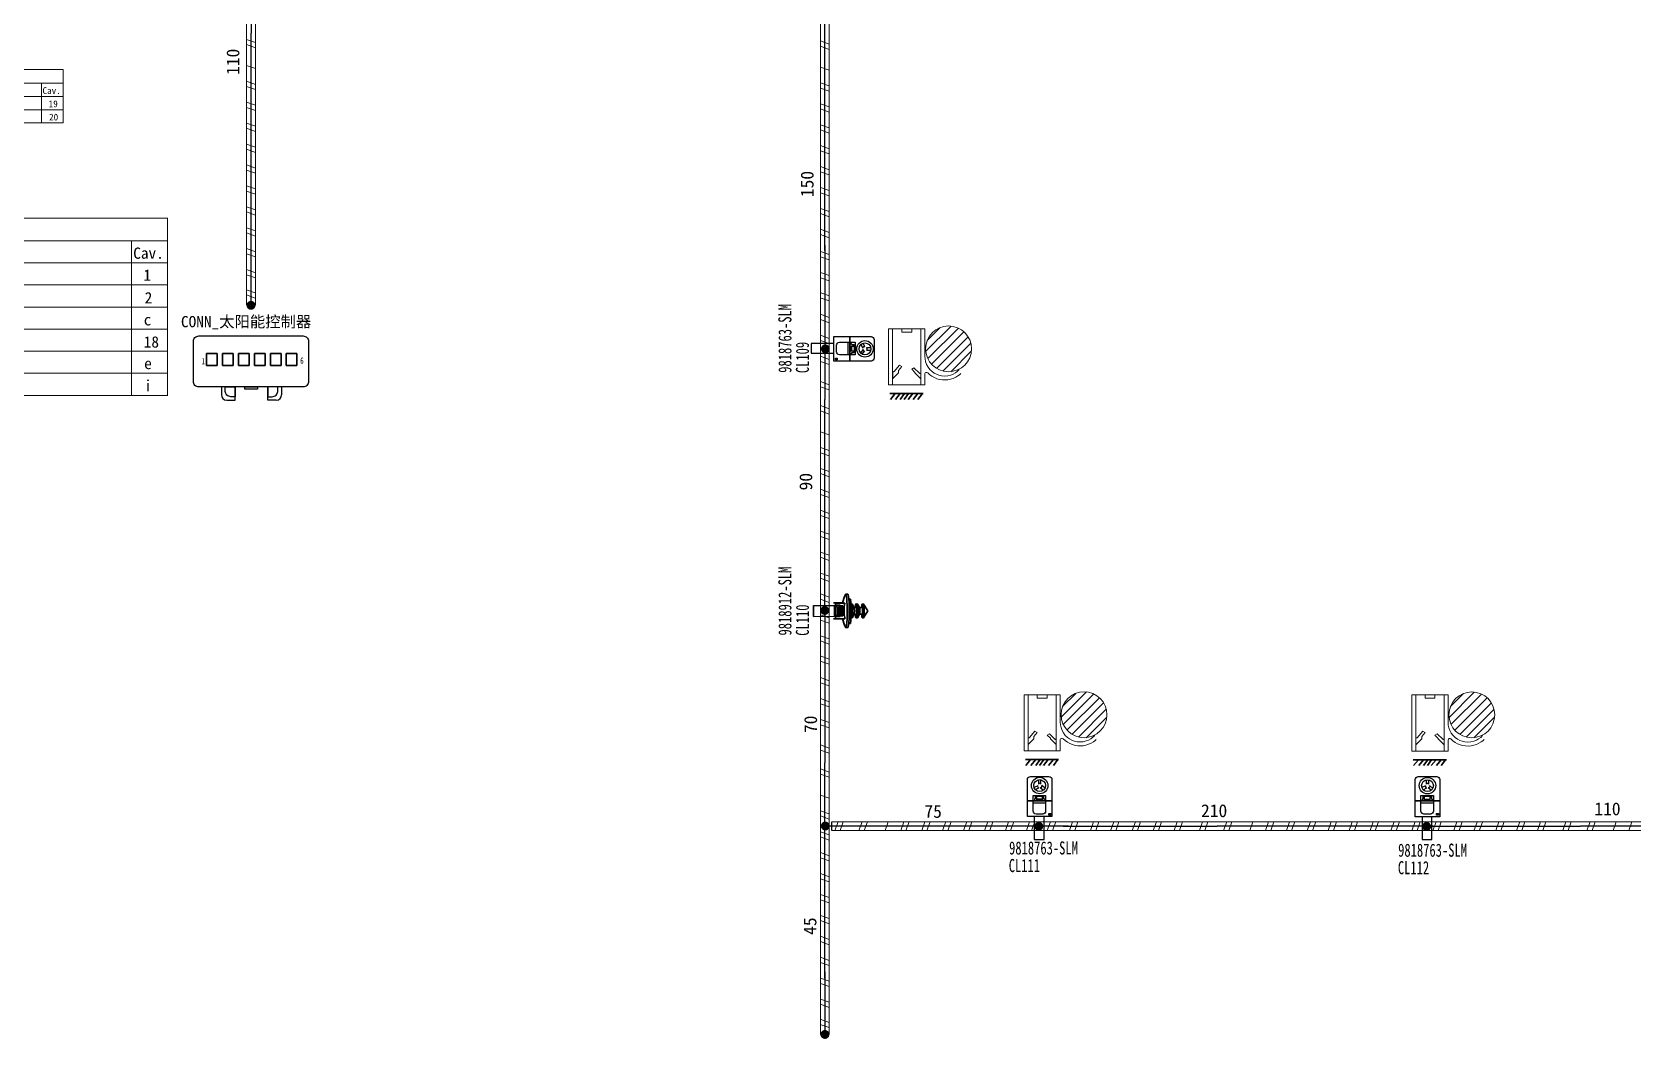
# Model space of a CAD drawing. Header units: millimetres. Extents: x 17 to 3784, y 12 to 1382.
# Drawn here: x 1475.7 to 1655.9, y 851.5 to 964.8 of the extents above; entities that cross this region are included whole.
import ezdxf

# ---------------------------------------------------------------- set-up
doc = ezdxf.new("R2010")
doc.units = ezdxf.units.MM
doc.layers.add('ENT', color=7, linetype='Continuous', lineweight=18)
doc.layers.add('粗实线层', color=7, linetype='Continuous', lineweight=35)
doc.styles.add('FangSong_GB2312_Style', font='simfang.ttf')
doc.styles.add('foton', font='', dxfattribs={"width": 0.7})
doc.styles.add('仿宋_GB2312', font='', dxfattribs={"width": 0.7})
doc.styles.get('foton').set_extended_font_data('宋体')
doc.styles.get('仿宋_GB2312').set_extended_font_data('宋体')

# ---------------------------------------------------------------- blocks, each defined once
blk = doc.blocks.new('Z$W@#6C454813')
at = {"color": 255}
for p, q in [((2.65, 11.55), (2.65, 10.52)), ((3.23, 10.52), (3.23, 11.55)), ((2.47, 10.11), (1.59, 9.69)), ((1.89, 9.2), (2.75, 9.65)), ((3.07, 9.71), (3.86, 9.06)), ((4.23, 9.5), (3.43, 10.16)), ((1.37, 6.03), (4.35, 6.03)), ((1.9, 6.95), (1.67, 6.95)), ((1.67, 6.95), (1.67, 6.55)), ((1.9, 6.95), (1.9, 7.61)), ((1.9, 7.61), (3.87, 7.61)), ((2.25, 7.31), (1.9, 7.31)), ((2.25, 6.96), (3.52, 6.96)), ((2.25, 6.77), (3.52, 6.77)), ((3.52, 7.31), (3.87, 7.31)), ((3.87, 7.61), (3.87, 6.95)), ((3.87, 6.95), (4.13, 6.95)), ((4.13, 6.95), (4.13, 6.55))]:
    blk.add_line(p, q, dxfattribs=at)
for points in [[(0.7, 12.33), (5.15, 12.33, -0.414214), (5.85, 11.63), (5.85, 6.55), (0, 6.55), (0, 11.63, -0.414214)], [(1.37, 6.55), (4.35, 6.55), (4.35, 4.06, -0.414214), (3.65, 3.36), (2.07, 3.36, -0.414214), (1.37, 4.06)]]:
    blk.add_lwpolyline(points, format="xyb", close=True, dxfattribs=at)
for points in [[(1.37, 7.8), (4.35, 7.8), (4.35, 6.55), (1.37, 6.55)], [(0, 6.55), (5.85, 6.55), (5.85, 2.73), (0, 2.73)], [(2.25, 7.61), (3.52, 7.61), (3.52, 6.55), (2.25, 6.55)], [(1.65, 2.73), (1.65, -2.71), (3.97, -2.71), (3.97, 2.73)], [(5.12, 3.5), (5.57, 3.5), (5.57, 3.12), (5.12, 3.12)]]:
    blk.add_lwpolyline(points, close=True, dxfattribs=at)
for radius in [1.97, 1.42]:
    blk.add_circle((2.93, 10.16), radius, dxfattribs=at)
for centre, radius, start, end in [((2.71, 9.94), 0.29, 143.9769, 278.9054), ((2.94, 10.4), 0.31, 22.863, 157.137), ((3.18, 9.99), 0.299, 247.9797, 33.604)]:
    blk.add_arc(centre, radius, start, end, dxfattribs=at)
blk = doc.blocks.new('*U14')
at = {"color": 0, "lineweight": 35, "ltscale": 0.088431}
for p, q in [((-0.6, 0.67), (0.6, 0.67)), ((0.6, -0.67), (-0.6, -0.67))]:
    blk.add_line(p, q, dxfattribs=at)
at = {"color": 0, "lineweight": 35, "ltscale": 0.099334}
for p, q in [((-0.6, -0.67), (-0.6, 0.67)), ((0.6, 0.67), (0.6, -0.67))]:
    blk.add_line(p, q, dxfattribs=at)
blk = doc.blocks.new('*U15')
at = {"color": 0, "linetype": 'ByBlock', "lineweight": -2, "transparency": 16777216}
for p in [(0, 0), (1.8, 0), (3.6, 0), (5.4, 0), (7.2, 0), (8.99, 0)]:
    blk.add_blockref('*U14', p, dxfattribs=at)

msp = doc.modelspace()

# ---------------------------------------------------------------- hatches: boundary and pattern name
h = msp.add_hatch(color=0)
edge = h.paths.add_edge_path(flags=0)
edge.add_arc((1500.38, 934.07), 0.507, 180, 540)
h = msp.add_hatch(color=0)
edge = h.paths.add_edge_path(flags=0)
edge.add_arc((1565, 929.17), 0.507, 180, 540)
h = msp.add_hatch(color=0)
edge = h.paths.add_edge_path(flags=0)
edge.add_arc((1564.93, 899.73), 0.507, 180, 540)
h = msp.add_hatch(color=0)
edge = h.paths.add_edge_path(flags=0)
edge.add_arc((1564.99, 875.48), 0.507, 180, 540)
h = msp.add_hatch(color=0)
edge = h.paths.add_edge_path(flags=0)
edge.add_arc((1589.01, 875.45), 0.507, 180, 540)
h = msp.add_hatch(color=0)
edge = h.paths.add_edge_path(flags=0)
edge.add_arc((1632.64, 875.43), 0.507, 180, 540)
h = msp.add_hatch(color=0)
edge = h.paths.add_edge_path(flags=0)
edge.add_arc((1564.95, 852.03), 0.507, 180, 540)

# ---------------------------------------------------------------- linework, layer by layer
at = {"color": 0}
for p, q in [((1499.91, 934.13), (1500.87, 934.13)), ((1578.22, 926.66), (1581.33, 929.76)), ((1497.05, 924.89), (1497.05, 924.01)), ((1498.61, 923.4), (1498.61, 924.87)), ((1502.26, 923.4), (1502.26, 924.87)), ((1503.82, 924.91), (1503.82, 924.01)), ((1497.65, 923.4), (1498.61, 923.4)), ((1503.22, 923.4), (1502.26, 923.4)), ((1563.65, 900.3), (1566.04, 900.3)), ((1563.65, 899.07), (1566.04, 899.08)), ((1565.72, 874.97), (1565.72, 875.95)), ((1564.44, 852), (1565.43, 852))]:
    msp.add_line(p, q, dxfattribs=at)
for p, q in [((1579.11, 926.6), (1581.42, 928.9)), ((1593.46, 885.49), (1596.57, 888.59)), ((1637.09, 885.47), (1640.2, 888.58)), ((1594.34, 885.42), (1596.66, 887.73)), ((1637.97, 885.41), (1640.28, 887.72))]:
    msp.add_line(p, q)
at = {"color": 0, "lineweight": 35, "ltscale": 0.021804}
for p, q in [((1566.13, 900.57), (1565.93, 900.58)), ((1566.12, 898.8), (1565.93, 898.8)), ((1566.48, 900.24), (1566.68, 900.24)), ((1566.48, 899.14), (1566.68, 899.13)), ((1566.48, 899.05), (1566.68, 899.04)), ((1566.77, 899.14), (1566.96, 899.13))]:
    msp.add_line(p, q, dxfattribs=at)
at = {"color": 0, "lineweight": 35, "ltscale": 0.113794}
msp.add_line((1566.94, 900.58), (1565.93, 900.58), dxfattribs=at)
at = {"color": 0, "lineweight": 35, "ltscale": 0.027679}
for p, q in [((1567.29, 901.57), (1567.53, 901.57)), ((1567.29, 897.8), (1567.53, 897.8))]:
    msp.add_line(p, q, dxfattribs=at)
at = {"color": 0, "lineweight": 35, "ltscale": 0.137499}
for p, q in [((1563.65, 899.07), (1563.65, 900.3)), ((1566.04, 899.08), (1566.04, 900.3))]:
    msp.add_line(p, q, dxfattribs=at)
at = {"color": 0, "lineweight": 35, "ltscale": 0.199999}
msp.add_line((1566.12, 898.8), (1566.13, 900.57), dxfattribs=at)
at = {"color": 0, "lineweight": 35, "ltscale": 0.120856}
for p, q in [((1566.12, 898.8), (1567.2, 898.8)), ((1566.13, 900.57), (1567.2, 900.57))]:
    msp.add_line(p, q, dxfattribs=at)
at = {"color": 0, "lineweight": 35, "ltscale": 0.015}
msp.add_line((1566.26, 900.33), (1566.26, 900.19), dxfattribs=at)
at = {"color": 0, "lineweight": 35, "ltscale": 0.047321}
for p, q in [((1566.68, 900.33), (1566.26, 900.33)), ((1566.68, 899.04), (1566.26, 899.04))]:
    msp.add_line(p, q, dxfattribs=at)
at = {"color": 0, "lineweight": 35, "ltscale": 0.012463}
msp.add_line((1566.26, 900.2), (1566.37, 900.19), dxfattribs=at)
at = {"color": 0, "lineweight": 35, "ltscale": 0.012451}
for p, q in [((1566.26, 900.19), (1566.37, 900.19)), ((1566.26, 899.17), (1566.37, 899.17)), ((1566.69, 900.13), (1566.8, 900.13)), ((1566.69, 899.24), (1566.8, 899.24))]:
    msp.add_line(p, q, dxfattribs=at)
at = {"color": 0, "lineweight": 35, "ltscale": 0.014999}
msp.add_line((1566.26, 899.17), (1566.26, 899.04), dxfattribs=at)
at = {"color": 0, "lineweight": 35, "ltscale": 0.025537}
msp.add_line((1566.48, 899.05), (1566.26, 899.05), dxfattribs=at)
at = {"color": 0, "lineweight": 35, "ltscale": 0.114999}
msp.add_line((1566.37, 900.19), (1566.37, 899.17), dxfattribs=at)
at = {"color": 0, "lineweight": 35, "ltscale": 0.009064}
msp.add_line((1566.48, 900.24), (1566.48, 900.33), dxfattribs=at)
at = {"color": 0, "lineweight": 35, "ltscale": 0.01}
msp.add_line((1566.48, 899.05), (1566.48, 899.14), dxfattribs=at)
at = {"color": 0, "lineweight": 35, "ltscale": 0.032373}
for p, q in [((1566.77, 899.14), (1566.48, 899.14)), ((1566.96, 899.13), (1566.68, 899.13))]:
    msp.add_line(p, q, dxfattribs=at)
at = {"color": 0, "lineweight": 35, "ltscale": 0.1}
for p, q in [((1566.49, 899.24), (1566.49, 900.13)), ((1566.89, 899.24), (1566.89, 900.13))]:
    msp.add_line(p, q, dxfattribs=at)
at = {"color": 0, "lineweight": 35, "ltscale": 0.018183}
msp.add_line((1566.65, 900.13), (1566.49, 900.13), dxfattribs=at)
at = {"color": 0, "lineweight": 35, "ltscale": 0.000439867}
msp.add_line((1566.49, 900.13), (1566.5, 900.13), dxfattribs=at)
at = {"color": 0, "lineweight": 35, "ltscale": 0.000439834}
msp.add_line((1566.49, 899.24), (1566.5, 899.24), dxfattribs=at)
at = {"color": 0, "lineweight": 35, "ltscale": 0.019922}
for p, q in [((1566.5, 900.13), (1566.67, 900.13)), ((1566.5, 899.24), (1566.67, 899.24))]:
    msp.add_line(p, q, dxfattribs=at)
at = {"color": 0, "lineweight": 35, "ltscale": 0.099999}
for p, q in [((1566.5, 899.24), (1566.5, 900.13)), ((1566.67, 899.24), (1566.67, 900.13))]:
    msp.add_line(p, q, dxfattribs=at)
at = {"color": 0, "lineweight": 35, "ltscale": 0.002853}
msp.add_line((1566.63, 900.13), (1566.65, 900.13), dxfattribs=at)
at = {"color": 0, "lineweight": 35, "ltscale": 0.023842}
msp.add_line((1566.85, 900.13), (1566.64, 900.13), dxfattribs=at)
at = {"color": 0, "lineweight": 35, "ltscale": 0.002181}
for p, q in [((1566.67, 900.13), (1566.69, 900.13)), ((1566.67, 899.24), (1566.69, 899.24))]:
    msp.add_line(p, q, dxfattribs=at)
at = {"color": 0, "lineweight": 35, "ltscale": 0.010001}
for p, q in [((1566.68, 900.24), (1566.68, 900.33)), ((1566.68, 899.04), (1566.68, 899.13))]:
    msp.add_line(p, q, dxfattribs=at)
at = {"color": 0, "lineweight": 35, "ltscale": 0.032379}
msp.add_line((1566.96, 900.24), (1566.68, 900.24), dxfattribs=at)
at = {"color": 0, "lineweight": 35, "ltscale": 0.099998}
for p, q in [((1566.69, 899.24), (1566.69, 900.13)), ((1566.8, 899.24), (1566.8, 900.13))]:
    msp.add_line(p, q, dxfattribs=at)
at = {"color": 0, "lineweight": 35, "ltscale": 0.012045}
msp.add_line((1566.77, 900.24), (1566.77, 900.13), dxfattribs=at)
at = {"color": 0, "lineweight": 35, "ltscale": 0.01149}
msp.add_line((1566.77, 899.24), (1566.77, 899.14), dxfattribs=at)
at = {"color": 0, "lineweight": 35, "ltscale": 0.001513}
msp.add_line((1566.8, 900.13), (1566.79, 900.13), dxfattribs=at)
at = {"color": 0, "lineweight": 35, "ltscale": 0.010273}
msp.add_line((1566.8, 900.13), (1566.89, 900.13), dxfattribs=at)
at = {"color": 0, "lineweight": 35, "ltscale": 0.009468}
msp.add_line((1566.8, 899.24), (1566.89, 899.24), dxfattribs=at)
at = {"color": 0, "lineweight": 35, "ltscale": 0.004356}
msp.add_line((1566.89, 900.13), (1566.85, 900.13), dxfattribs=at)
at = {"color": 0, "lineweight": 35, "ltscale": 0.124999}
msp.add_line((1566.96, 900.24), (1566.96, 899.13), dxfattribs=at)
at = {"color": 0, "lineweight": 35, "ltscale": 0.02207}
for p, q in [((1567.89, 900.07), (1567.69, 900.07)), ((1567.89, 899.31), (1567.69, 899.31))]:
    msp.add_line(p, q, dxfattribs=at)
at = {"color": 0, "lineweight": 35, "ltscale": 0.018536}
msp.add_line((1567.99, 900.46), (1567.83, 900.46), dxfattribs=at)
at = {"color": 0, "lineweight": 35, "ltscale": 0.01853}
msp.add_line((1567.99, 898.91), (1567.83, 898.91), dxfattribs=at)
at = {"color": 0, "lineweight": 35, "ltscale": 0.051178}
msp.add_line((1568.23, 900.06), (1568, 900.45), dxfattribs=at)
at = {"color": 0, "lineweight": 35, "ltscale": 0.051177}
msp.add_line((1568.23, 899.31), (1568, 898.92), dxfattribs=at)
at = {"color": 0, "lineweight": 35, "ltscale": 0.029858}
for p, q in [((1568.5, 900.07), (1568.23, 900.07)), ((1568.5, 899.31), (1568.23, 899.31))]:
    msp.add_line(p, q, dxfattribs=at)
at = {"color": 0, "lineweight": 35, "ltscale": 0.019769}
for p, q in [((1568.61, 900.46), (1568.44, 900.46)), ((1568.61, 898.91), (1568.44, 898.91))]:
    msp.add_line(p, q, dxfattribs=at)
at = {"color": 0, "lineweight": 35, "ltscale": 0.051179}
for p, q in [((1568.85, 900.06), (1568.62, 900.45)), ((1568.85, 899.31), (1568.62, 898.92))]:
    msp.add_line(p, q, dxfattribs=at)
at = {"color": 0, "lineweight": 35, "ltscale": 0.032245}
for p, q in [((1569.14, 900.07), (1568.85, 900.07)), ((1569.14, 899.31), (1568.85, 899.31))]:
    msp.add_line(p, q, dxfattribs=at)
at = {"color": 0, "lineweight": 35, "ltscale": 0.017883}
for p, q in [((1569.29, 900.46), (1569.14, 900.46)), ((1569.29, 898.91), (1569.14, 898.91))]:
    msp.add_line(p, q, dxfattribs=at)
at = {"color": 0, "lineweight": 35, "ltscale": 0.10061}
msp.add_line((1569.76, 899.69), (1569.3, 900.45), dxfattribs=at)
at = {"color": 0, "lineweight": 35, "ltscale": 0.100609}
msp.add_line((1569.76, 899.69), (1569.3, 898.92), dxfattribs=at)
at = {"color": 0, "linetype": 'Continuous', "lineweight": 25}
for points in [[(1500.38, 982.04), (1500.38, 964.7)], [(1564.94, 940.22), (1564.94, 966.84)], [(1500.38, 934.09), (1500.38, 964.7)], [(1564.94, 940.83), (1564.94, 923.49)], [(1564.94, 899.2), (1564.94, 923.49)], [(1564.94, 899.95), (1564.94, 882.61)], [(1564.94, 858.32), (1564.94, 882.61)], [(1592.37, 875.47), (1564.9, 875.47)], [(1591.75, 875.46), (1609.09, 875.46)], [(1633.39, 875.46), (1609.09, 875.46)], [(1632.63, 875.46), (1649.97, 875.46)], [(1674.27, 875.46), (1649.97, 875.46)], [(1564.94, 859.08), (1564.94, 851.97)]]:
    msp.add_lwpolyline(points, dxfattribs=at)
at = {"color": 0, "linetype": 'Continuous', "lineweight": 13}
for points in [[(1500.38, 982.03), (1500.38, 964.7)], [(1500.38, 964.7), (1500.38, 941.19)], [(1564.94, 964.52), (1564.94, 941)], [(1437.77, 943.89), (1491.01, 943.89)], [(1491, 943.87), (1491, 923.94)], [(1437.77, 941.34), (1491.01, 941.34)], [(1486.95, 941.34), (1486.95, 923.94)], [(1564.94, 940.82), (1564.94, 923.49)], [(1437.77, 938.85), (1491.01, 938.85)], [(1437.77, 936.36), (1491.01, 936.36)], [(1437.77, 933.88), (1491.01, 933.88)], [(1437.77, 931.39), (1491.01, 931.39)], [(1572.56, 931.41), (1572.56, 925.11), (1572.11, 925.11), (1572.11, 931.41), (1574.71, 931.41), (1573.6, 931.41), (1573.6, 931.04), (1573.6, 931.41)], [(1575.75, 931.41), (1575.75, 925.11), (1572.56, 925.11)], [(1576.19, 931.41), (1574.71, 931.41), (1574.71, 931.04), (1573.6, 931.04), (1574.71, 931.04), (1574.71, 931.41)], [(1576.19, 928.33), (1576.19, 931.41)], [(1579.14, 931.74), (1576.29, 928.9)], [(1577.93, 931.58), (1576.45, 930.1)], [(1579.96, 931.51), (1576.52, 928.08)], [(1580.59, 931.09), (1576.94, 927.44)], [(1581.07, 930.52), (1577.51, 926.97)], [(1437.77, 928.91), (1491.01, 928.91)], [(1580.07, 926.85), (1579.86, 926.65), (1579.63, 926.47), (1579.37, 926.33), (1579.1, 926.22), (1578.76, 926.14), (1578.41, 926.11), (1578.07, 926.14), (1577.78, 926.2), (1577.5, 926.31), (1577.24, 926.45), (1577, 926.62), (1576.75, 926.86), (1576.55, 927.12), (1576.39, 927.41), (1576.28, 927.73), (1576.21, 928.03), (1576.19, 928.33)], [(1437.77, 926.42), (1491.01, 926.42)], [(1572.57, 926.62), (1572.57, 925.82), (1572.58, 925.84), (1573.22, 926.48), (1573.22, 926.74), (1573.6, 927.19), (1573.33, 927.34), (1572.72, 926.61)], [(1572.72, 926.61), (1572.68, 926.57), (1572.62, 926.58), (1572.58, 926.61), (1572.57, 926.62)], [(1575.59, 926.43), (1574.97, 927.04), (1574.71, 926.89), (1575.08, 926.52), (1575.08, 926.48), (1575.72, 925.84), (1575.73, 925.82), (1575.73, 926.45)], [(1576.51, 926.47), (1576.43, 926.51), (1576.37, 926.52), (1576.31, 926.51), (1576.23, 926.46), (1576.19, 926.38), (1576.19, 926.34)], [(1576.19, 925.11), (1576.19, 926.34)], [(1576.51, 926.47), (1576.74, 926.26), (1576.99, 926.08), (1577.26, 925.93), (1577.55, 925.81), (1577.85, 925.73), (1578.16, 925.68), (1578.47, 925.67), (1578.78, 925.69), (1579.08, 925.75), (1579.38, 925.85), (1579.66, 925.97), (1579.92, 926.13), (1580.08, 926.25), (1580.23, 926.38)], [(1576.19, 925.11), (1575.75, 925.11)], [(1437.77, 923.94), (1491.01, 923.94)], [(1564.94, 923.49), (1564.94, 899.98)], [(1564.94, 899.94), (1564.94, 882.61)], [(1587.8, 890.24), (1587.8, 883.94), (1587.35, 883.94), (1587.35, 890.24), (1589.95, 890.24), (1588.83, 890.24), (1588.83, 889.87), (1588.83, 890.24)], [(1590.98, 890.24), (1590.98, 883.94), (1587.8, 883.94)], [(1591.43, 890.24), (1589.95, 890.24), (1589.95, 889.87), (1588.83, 889.87), (1589.95, 889.87), (1589.95, 890.24)], [(1591.43, 887.16), (1591.43, 890.24)], [(1594.38, 890.57), (1591.53, 887.72)], [(1593.17, 890.41), (1591.69, 888.93)], [(1595.2, 890.34), (1591.76, 886.9)], [(1595.83, 889.92), (1592.18, 886.27)], [(1631.42, 890.23), (1631.42, 883.92), (1630.98, 883.92), (1630.98, 890.23), (1633.57, 890.23), (1632.46, 890.23), (1632.46, 889.86), (1632.46, 890.23)], [(1634.61, 890.23), (1634.61, 883.92), (1631.42, 883.92)], [(1635.06, 890.23), (1633.57, 890.23), (1633.57, 889.86), (1632.46, 889.86), (1633.57, 889.86), (1633.57, 890.23)], [(1635.05, 887.15), (1635.05, 890.23)], [(1638, 890.56), (1635.16, 887.71)], [(1636.79, 890.4), (1635.32, 888.92)], [(1638.82, 890.33), (1635.38, 886.89)], [(1639.45, 889.91), (1635.8, 886.26)], [(1596.3, 889.35), (1592.75, 885.8)], [(1639.93, 889.34), (1636.37, 885.78)], [(1595.31, 885.68), (1595.1, 885.48), (1594.87, 885.3), (1594.61, 885.16), (1594.34, 885.05), (1594, 884.97), (1593.65, 884.94), (1593.31, 884.97), (1593.02, 885.03), (1592.74, 885.14), (1592.47, 885.28), (1592.23, 885.45), (1591.99, 885.68), (1591.79, 885.95), (1591.63, 886.24), (1591.51, 886.56), (1591.45, 886.86), (1591.43, 887.16)], [(1638.94, 885.67), (1638.73, 885.46), (1638.49, 885.28), (1638.24, 885.14), (1637.96, 885.03), (1637.62, 884.95), (1637.28, 884.93), (1636.93, 884.95), (1636.64, 885.02), (1636.36, 885.12), (1636.1, 885.26), (1635.86, 885.44), (1635.62, 885.67), (1635.42, 885.94), (1635.25, 886.23), (1635.14, 886.54), (1635.08, 886.84), (1635.05, 887.15)], [(1587.81, 885.45), (1587.81, 884.65), (1587.82, 884.67), (1588.46, 885.31), (1588.46, 885.57), (1588.83, 886.01), (1588.57, 886.16), (1587.96, 885.43)], [(1587.96, 885.43), (1587.91, 885.4), (1587.86, 885.4), (1587.82, 885.44), (1587.81, 885.45)], [(1590.83, 885.26), (1590.21, 885.87), (1589.95, 885.72), (1590.32, 885.35), (1590.32, 885.31), (1590.96, 884.67), (1590.97, 884.65), (1590.97, 885.28)], [(1591.75, 885.3), (1591.67, 885.34), (1591.61, 885.35), (1591.54, 885.34), (1591.47, 885.28), (1591.43, 885.2), (1591.43, 885.17)], [(1591.43, 883.94), (1591.43, 885.17)], [(1591.75, 885.3), (1591.98, 885.09), (1592.23, 884.91), (1592.5, 884.76), (1592.79, 884.64), (1593.09, 884.56), (1593.39, 884.51), (1593.7, 884.49), (1594.01, 884.52), (1594.32, 884.58), (1594.61, 884.68), (1594.9, 884.8), (1595.16, 884.96), (1595.32, 885.08), (1595.47, 885.21)], [(1631.43, 885.44), (1631.43, 884.63), (1631.45, 884.66), (1632.09, 885.3), (1632.09, 885.56), (1632.46, 886), (1632.2, 886.15), (1631.59, 885.42)], [(1631.59, 885.42), (1631.54, 885.39), (1631.49, 885.39), (1631.44, 885.42), (1631.43, 885.44)], [(1634.45, 885.24), (1633.84, 885.86), (1633.57, 885.7), (1633.94, 885.33), (1633.94, 885.3), (1634.58, 884.66), (1634.6, 884.63), (1634.6, 885.27)], [(1635.37, 885.28), (1635.3, 885.33), (1635.23, 885.34), (1635.17, 885.32), (1635.1, 885.27), (1635.06, 885.19), (1635.05, 885.15)], [(1635.05, 883.92), (1635.05, 885.15)], [(1635.37, 885.28), (1635.6, 885.07), (1635.86, 884.89), (1636.13, 884.74), (1636.41, 884.63), (1636.71, 884.54), (1637.02, 884.49), (1637.33, 884.48), (1637.64, 884.51), (1637.94, 884.57), (1638.24, 884.66), (1638.52, 884.79), (1638.79, 884.95), (1638.95, 885.07), (1639.1, 885.2)], [(1564.94, 882.61), (1564.94, 859.1)], [(1591.43, 883.94), (1590.98, 883.94)], [(1635.06, 883.92), (1634.61, 883.92)], [(1568.07, 875.47), (1591.58, 875.47)], [(1591.76, 875.46), (1609.09, 875.46)], [(1609.09, 875.46), (1632.6, 875.46)], [(1632.64, 875.46), (1649.97, 875.46)], [(1649.97, 875.46), (1673.48, 875.46)], [(1564.94, 859.07), (1564.94, 851.97)]]:
    msp.add_lwpolyline(points, dxfattribs=at)
at = {"color": 0, "linetype": 'Continuous', "lineweight": 0}
for points in [[(1499.89, 964.7), (1499.89, 967.05)], [(1500.87, 967.05), (1500.87, 964.7)], [(1564.45, 964.52), (1564.45, 966.87)], [(1565.43, 966.87), (1565.43, 964.52)], [(1499.89, 962.35), (1499.89, 964.7)], [(1499.89, 963.99), (1500.87, 963.64)], [(1500.87, 964.7), (1500.87, 962.35)], [(1564.45, 962.16), (1564.45, 964.52)], [(1564.45, 963.81), (1565.43, 963.46)], [(1565.43, 964.52), (1565.43, 962.16)], [(1499.89, 963.4), (1500.87, 963.05)], [(1499.89, 959.99), (1499.89, 962.35)], [(1500.87, 962.35), (1500.87, 959.99)], [(1564.45, 963.22), (1565.43, 962.87)], [(1564.45, 959.81), (1564.45, 962.16)], [(1565.43, 962.16), (1565.43, 959.81)], [(1499.89, 961.05), (1500.87, 960.7)], [(1564.45, 960.87), (1565.43, 960.51)], [(1499.89, 957.64), (1499.89, 959.99)], [(1499.89, 959.28), (1500.87, 958.93)], [(1499.89, 958.7), (1500.87, 958.34)], [(1500.87, 959.99), (1500.87, 957.64)], [(1564.45, 957.45), (1564.45, 959.81)], [(1564.45, 959.1), (1565.43, 958.75)], [(1564.45, 958.51), (1565.43, 958.16)], [(1565.43, 959.81), (1565.43, 957.45)], [(1499.89, 955.28), (1499.89, 957.64)], [(1499.89, 956.93), (1500.87, 956.58)], [(1500.87, 957.64), (1500.87, 955.28)], [(1564.45, 955.1), (1564.45, 957.45)], [(1564.45, 956.75), (1565.43, 956.39)], [(1565.43, 957.45), (1565.43, 955.1)], [(1499.89, 956.34), (1500.87, 955.99)], [(1499.89, 952.93), (1499.89, 955.28)], [(1500.87, 955.28), (1500.87, 952.93)], [(1564.45, 956.16), (1565.43, 955.8)], [(1564.45, 952.74), (1564.45, 955.1)], [(1565.43, 955.1), (1565.43, 952.74)], [(1499.89, 954.58), (1500.87, 954.22)], [(1499.89, 953.99), (1500.87, 953.63)], [(1499.89, 950.57), (1499.89, 952.93)], [(1500.87, 952.93), (1500.87, 950.57)], [(1564.45, 954.39), (1565.43, 954.04)], [(1564.45, 953.8), (1565.43, 953.45)], [(1499.89, 952.22), (1500.87, 951.87)], [(1499.89, 951.63), (1500.87, 951.28)], [(1564.45, 950.39), (1564.45, 952.74)], [(1564.45, 952.04), (1565.43, 951.68)], [(1564.45, 951.45), (1565.43, 951.1)], [(1565.43, 952.74), (1565.43, 950.39)], [(1499.89, 948.22), (1499.89, 950.57)], [(1499.89, 949.87), (1500.87, 949.51)], [(1499.89, 949.28), (1500.87, 948.93)], [(1500.87, 950.57), (1500.87, 948.22)], [(1564.45, 948.03), (1564.45, 950.39)], [(1564.45, 949.68), (1565.43, 949.33)], [(1565.43, 950.39), (1565.43, 948.03)], [(1499.89, 945.86), (1499.89, 948.22)], [(1499.89, 947.51), (1500.87, 947.16)], [(1500.87, 948.22), (1500.87, 945.86)], [(1564.45, 949.09), (1565.43, 948.74)], [(1564.45, 945.68), (1564.45, 948.03)], [(1565.43, 948.03), (1565.43, 945.68)], [(1499.89, 946.92), (1500.87, 946.57)], [(1499.89, 943.51), (1499.89, 945.86)], [(1500.87, 945.86), (1500.87, 943.51)], [(1564.45, 947.33), (1565.43, 946.98)], [(1564.45, 946.74), (1565.43, 946.39)], [(1564.45, 943.33), (1564.45, 945.68)], [(1565.43, 945.68), (1565.43, 943.33)], [(1499.89, 945.16), (1500.87, 944.81)], [(1499.89, 944.57), (1500.87, 944.22)], [(1564.45, 944.97), (1565.43, 944.62)], [(1564.45, 944.39), (1565.43, 944.03)], [(1499.89, 941.16), (1499.89, 943.51)], [(1499.89, 942.8), (1500.87, 942.45)], [(1499.89, 942.22), (1500.87, 941.86)], [(1500.87, 943.51), (1500.87, 941.16)], [(1564.45, 940.97), (1564.45, 943.33)], [(1564.45, 942.62), (1565.43, 942.27)], [(1564.45, 942.03), (1565.43, 941.68)], [(1565.43, 943.33), (1565.43, 940.97)], [(1499.89, 938.8), (1499.89, 941.15)], [(1500.87, 940.1), (1499.89, 940.45)], [(1500.87, 941.15), (1500.87, 938.8)], [(1564.45, 938.47), (1564.45, 941.37)], [(1565.43, 941.11), (1565.43, 938.47)], [(1500.87, 939.51), (1499.89, 939.86)], [(1499.89, 936.45), (1499.89, 938.8)], [(1500.87, 938.8), (1500.87, 936.45)], [(1565.43, 939.77), (1564.45, 940.12)], [(1565.43, 939.18), (1564.45, 939.53)], [(1564.45, 936.12), (1564.45, 938.47)], [(1565.43, 938.47), (1565.43, 936.12)], [(1500.87, 937.74), (1499.89, 938.09)], [(1500.87, 937.15), (1499.89, 937.51)], [(1565.43, 937.41), (1564.45, 937.76)], [(1565.43, 936.82), (1564.45, 937.18)], [(1500.85, 935.47), (1499.87, 935.83)], [(1500.85, 934.89), (1499.87, 935.24)], [(1499.89, 934.09), (1499.89, 936.45)], [(1500.87, 936.45), (1500.87, 934.09)], [(1565.41, 935.14), (1564.43, 935.5)], [(1565.41, 934.56), (1564.43, 934.91)], [(1564.45, 933.76), (1564.45, 936.12)], [(1565.43, 936.12), (1565.43, 933.76)], [(1564.45, 931.41), (1564.45, 933.76)], [(1565.43, 932.7), (1564.45, 933.06)], [(1565.43, 933.76), (1565.43, 931.41)], [(1565.43, 932.11), (1564.45, 932.47)], [(1564.45, 929.05), (1564.45, 931.41)], [(1565.43, 931.41), (1565.43, 929.05)], [(1565.43, 930.35), (1564.45, 930.7)], [(1565.43, 929.76), (1564.45, 930.11)], [(1564.45, 925.69), (1564.45, 929.05)], [(1565.43, 927.99), (1564.45, 928.35)], [(1565.43, 927.41), (1564.45, 927.76)], [(1565.43, 929.05), (1565.43, 925.61)], [(1564.45, 923.49), (1564.45, 925.85)], [(1565.43, 925.85), (1565.43, 923.49)], [(1565.42, 925.14), (1564.44, 925.49)], [(1565.42, 924.55), (1564.44, 924.9)], [(1564.45, 921.14), (1564.45, 923.49)], [(1564.45, 922.79), (1565.43, 922.43)], [(1564.45, 922.2), (1565.43, 921.84)], [(1565.43, 923.49), (1565.43, 921.14)], [(1564.45, 918.78), (1564.45, 921.14)], [(1565.43, 921.14), (1565.43, 918.78)], [(1564.45, 919.84), (1565.43, 919.49)], [(1564.45, 916.43), (1564.45, 918.78)], [(1565.43, 918.78), (1565.43, 916.43)], [(1564.45, 918.08), (1565.43, 917.72)], [(1564.45, 917.49), (1565.43, 917.13)], [(1564.45, 914.07), (1564.45, 916.43)], [(1564.45, 915.72), (1565.43, 915.37)], [(1564.45, 915.13), (1565.43, 914.78)], [(1565.43, 916.43), (1565.43, 914.07)], [(1564.45, 911.72), (1564.45, 914.07)], [(1564.45, 913.37), (1565.43, 913.01)], [(1565.43, 914.07), (1565.43, 911.72)], [(1564.45, 912.78), (1565.43, 912.43)], [(1564.45, 909.37), (1564.45, 911.72)], [(1565.43, 911.72), (1565.43, 909.37)], [(1564.45, 911.01), (1565.43, 910.66)], [(1564.45, 910.42), (1565.43, 910.07)], [(1564.45, 907.01), (1564.45, 909.37)], [(1564.45, 908.66), (1565.43, 908.31)], [(1564.45, 908.07), (1565.43, 907.72)], [(1565.43, 909.37), (1565.43, 907.01)], [(1564.45, 904.66), (1564.45, 907.01)], [(1564.45, 906.3), (1565.43, 905.95)], [(1565.43, 907.01), (1565.43, 904.66)], [(1564.45, 905.72), (1565.43, 905.36)], [(1564.45, 902.3), (1564.45, 904.66)], [(1565.43, 904.66), (1565.43, 902.3)], [(1564.45, 903.95), (1565.43, 903.6)], [(1564.45, 903.36), (1565.43, 903.01)], [(1564.45, 899.95), (1564.45, 902.3)], [(1564.45, 901.6), (1565.43, 901.24)], [(1564.45, 901.01), (1565.43, 900.65)], [(1565.43, 902.3), (1565.43, 899.95)], [(1564.45, 897.59), (1564.45, 899.95)], [(1565.43, 899.95), (1565.43, 897.59)], [(1564.45, 884.81), (1564.45, 888.17)], [(1565.43, 888.17), (1565.43, 884.73)], [(1565.42, 884.26), (1564.44, 884.61)], [(1564.45, 882.61), (1564.45, 884.97)], [(1565.43, 884.97), (1565.43, 882.61)], [(1565.42, 883.67), (1564.44, 884.03)], [(1564.45, 880.26), (1564.45, 882.61)], [(1565.43, 882.61), (1565.43, 880.26)], [(1564.45, 881.91), (1565.43, 881.55)], [(1564.45, 881.32), (1565.43, 880.96)], [(1564.45, 877.9), (1564.45, 880.26)], [(1564.45, 878.96), (1565.43, 878.61)], [(1565.43, 880.26), (1565.43, 877.9)], [(1564.45, 875.55), (1564.45, 877.9)], [(1564.45, 877.2), (1565.43, 876.84)], [(1565.43, 877.9), (1565.43, 875.55)], [(1564.45, 876.61), (1565.43, 876.26)], [(1564.45, 873.2), (1564.45, 875.55)], [(1565.43, 875.55), (1565.43, 873.2)], [(1565.72, 875.96), (1568.07, 875.96)], [(1566.42, 875.94), (1566.07, 874.96)], [(1567.01, 875.94), (1566.66, 874.96)], [(1568.07, 875.95), (1570.42, 875.96)], [(1568.78, 874.97), (1569.13, 875.96)], [(1569.36, 874.97), (1569.72, 875.96)], [(1570.42, 875.95), (1572.78, 875.96)], [(1571.72, 874.97), (1572.07, 875.96)], [(1572.78, 875.95), (1575.13, 875.96)], [(1573.48, 874.97), (1573.84, 875.96)], [(1574.07, 874.97), (1574.43, 875.96)], [(1575.13, 875.95), (1577.49, 875.96)], [(1575.84, 874.97), (1576.19, 875.96)], [(1576.43, 874.97), (1576.78, 875.96)], [(1577.49, 875.95), (1579.84, 875.96)], [(1578.19, 874.97), (1578.55, 875.96)], [(1578.78, 874.97), (1579.14, 875.96)], [(1579.84, 875.95), (1582.2, 875.96)], [(1580.55, 874.97), (1580.9, 875.96)], [(1581.14, 874.97), (1581.49, 875.96)], [(1582.2, 875.95), (1584.55, 875.96)], [(1582.9, 874.97), (1583.26, 875.96)], [(1583.49, 874.97), (1583.84, 875.96)], [(1584.55, 875.95), (1586.9, 875.96)], [(1585.26, 874.97), (1585.61, 875.96)], [(1585.84, 874.97), (1586.2, 875.96)], [(1586.9, 875.95), (1589.26, 875.96)], [(1587.61, 874.97), (1587.96, 875.96)], [(1588.2, 874.97), (1588.55, 875.96)], [(1589.26, 875.95), (1591.61, 875.96)], [(1589.97, 874.97), (1590.32, 875.96)], [(1590.55, 874.97), (1590.91, 875.96)], [(1591.47, 875.96), (1594.11, 875.96)], [(1592.82, 875.96), (1592.47, 874.97)], [(1593.41, 875.96), (1593.05, 874.97)], [(1594.11, 875.96), (1596.47, 875.96)], [(1595.17, 875.96), (1594.82, 874.97)], [(1595.76, 875.96), (1595.41, 874.97)], [(1596.47, 875.96), (1598.82, 875.96)], [(1597.44, 875.94), (1597.09, 874.95)], [(1598.03, 875.94), (1597.68, 874.95)], [(1598.82, 875.96), (1601.18, 875.96)], [(1599.88, 875.96), (1599.53, 874.97)], [(1600.47, 875.96), (1600.12, 874.97)], [(1601.18, 875.96), (1603.53, 875.96)], [(1602.24, 875.96), (1601.88, 874.97)], [(1602.82, 875.96), (1602.47, 874.97)], [(1603.53, 875.96), (1606.97, 875.96)], [(1604.59, 875.96), (1604.24, 874.97)], [(1605.18, 875.96), (1604.83, 874.97)], [(1606.74, 875.96), (1609.09, 875.96)], [(1607.44, 875.94), (1607.09, 874.96)], [(1608.03, 875.94), (1607.68, 874.96)], [(1609.09, 875.95), (1611.45, 875.96)], [(1609.8, 874.97), (1610.15, 875.96)], [(1610.39, 874.97), (1610.74, 875.96)], [(1611.45, 875.95), (1613.8, 875.96)], [(1612.74, 874.97), (1613.1, 875.96)], [(1613.8, 875.95), (1616.16, 875.96)], [(1614.51, 874.97), (1614.86, 875.96)], [(1615.1, 874.97), (1615.45, 875.96)], [(1616.16, 875.95), (1618.51, 875.96)], [(1616.86, 874.97), (1617.22, 875.96)], [(1617.45, 874.97), (1617.8, 875.96)], [(1618.51, 875.95), (1620.87, 875.96)], [(1619.22, 874.97), (1619.57, 875.96)], [(1619.81, 874.97), (1620.16, 875.96)], [(1620.87, 875.95), (1623.22, 875.96)], [(1621.57, 874.97), (1621.92, 875.96)], [(1622.16, 874.97), (1622.51, 875.96)], [(1623.22, 875.95), (1625.57, 875.96)], [(1623.93, 874.97), (1624.28, 875.96)], [(1624.51, 874.97), (1624.87, 875.96)], [(1625.57, 875.95), (1627.93, 875.96)], [(1626.28, 874.97), (1626.63, 875.96)], [(1626.87, 874.97), (1627.22, 875.96)], [(1627.93, 875.95), (1630.28, 875.96)], [(1628.63, 874.97), (1628.99, 875.96)], [(1629.22, 874.97), (1629.58, 875.96)], [(1630.28, 875.95), (1632.64, 875.96)], [(1630.99, 874.97), (1631.34, 875.96)], [(1631.58, 874.97), (1631.93, 875.96)], [(1632.64, 875.95), (1634.99, 875.95)], [(1633.7, 875.95), (1633.34, 874.97)], [(1634.29, 875.95), (1633.93, 874.97)], [(1634.99, 875.95), (1637.35, 875.95)], [(1636.05, 875.95), (1635.7, 874.97)], [(1636.64, 875.95), (1636.29, 874.97)], [(1637.35, 875.95), (1639.7, 875.95)], [(1638.32, 875.93), (1637.97, 874.95)], [(1638.91, 875.93), (1638.55, 874.95)], [(1639.7, 875.95), (1642.06, 875.95)], [(1640.76, 875.95), (1640.41, 874.97)], [(1641.35, 875.95), (1641, 874.97)], [(1642.06, 875.95), (1644.41, 875.95)], [(1643.12, 875.95), (1642.76, 874.97)], [(1643.7, 875.95), (1643.35, 874.97)], [(1644.41, 875.95), (1647.85, 875.95)], [(1645.47, 875.95), (1645.12, 874.97)], [(1646.06, 875.95), (1645.71, 874.97)], [(1647.62, 875.95), (1649.97, 875.95)], [(1648.32, 875.94), (1647.97, 874.96)], [(1648.91, 875.94), (1648.56, 874.96)], [(1649.97, 875.95), (1652.33, 875.95)], [(1650.68, 874.97), (1651.03, 875.95)], [(1651.27, 874.97), (1651.62, 875.95)], [(1652.33, 875.95), (1654.68, 875.95)], [(1653.62, 874.97), (1653.97, 875.95)], [(1654.68, 875.95), (1657.04, 875.95)], [(1655.39, 874.97), (1655.74, 875.95)], [(1564.45, 874.84), (1565.43, 874.49)], [(1564.45, 874.25), (1565.43, 873.9)], [(1568.07, 874.97), (1565.72, 874.97)], [(1570.42, 874.98), (1568.07, 874.97)], [(1572.78, 874.98), (1570.42, 874.97)], [(1575.13, 874.98), (1572.78, 874.97)], [(1577.49, 874.98), (1575.13, 874.97)], [(1579.84, 874.98), (1577.49, 874.97)], [(1582.2, 874.98), (1579.84, 874.97)], [(1584.55, 874.98), (1582.2, 874.97)], [(1586.9, 874.98), (1584.55, 874.97)], [(1589.26, 874.98), (1586.9, 874.97)], [(1591.61, 874.98), (1589.26, 874.97)], [(1594.11, 874.97), (1591.22, 874.97)], [(1596.47, 874.97), (1594.11, 874.97)], [(1598.82, 874.97), (1596.47, 874.97)], [(1601.18, 874.97), (1598.82, 874.97)], [(1603.53, 874.97), (1601.18, 874.97)], [(1606.89, 874.97), (1603.53, 874.97)], [(1609.09, 874.97), (1606.74, 874.97)], [(1611.45, 874.98), (1609.09, 874.97)], [(1613.8, 874.98), (1611.45, 874.97)], [(1616.16, 874.98), (1613.8, 874.97)], [(1618.51, 874.98), (1616.16, 874.97)], [(1620.87, 874.98), (1618.51, 874.97)], [(1623.22, 874.98), (1620.87, 874.97)], [(1625.57, 874.98), (1623.22, 874.97)], [(1627.93, 874.98), (1625.57, 874.97)], [(1630.28, 874.98), (1627.93, 874.97)], [(1632.64, 874.98), (1630.28, 874.97)], [(1634.99, 874.97), (1632.64, 874.97)], [(1637.35, 874.97), (1634.99, 874.97)], [(1639.7, 874.97), (1637.35, 874.97)], [(1642.06, 874.97), (1639.7, 874.97)], [(1644.41, 874.97), (1642.06, 874.97)], [(1647.77, 874.97), (1644.41, 874.97)], [(1649.97, 874.97), (1647.62, 874.97)], [(1652.33, 874.97), (1649.97, 874.97)], [(1654.68, 874.97), (1652.33, 874.97)], [(1657.04, 874.97), (1654.68, 874.97)], [(1564.45, 870.84), (1564.45, 873.2)], [(1564.45, 872.49), (1565.43, 872.14)], [(1564.45, 871.9), (1565.43, 871.55)], [(1565.43, 873.2), (1565.43, 870.84)], [(1564.45, 868.49), (1564.45, 870.84)], [(1564.45, 870.13), (1565.43, 869.78)], [(1565.43, 870.84), (1565.43, 868.49)], [(1564.45, 869.55), (1565.43, 869.19)], [(1564.45, 866.13), (1564.45, 868.49)], [(1565.43, 868.49), (1565.43, 866.13)], [(1564.45, 867.78), (1565.43, 867.43)], [(1564.45, 867.19), (1565.43, 866.84)], [(1564.45, 863.78), (1564.45, 866.13)], [(1564.45, 865.43), (1565.43, 865.07)], [(1564.45, 864.84), (1565.43, 864.48)], [(1565.43, 866.13), (1565.43, 863.78)], [(1564.45, 861.42), (1564.45, 863.78)], [(1564.45, 863.07), (1565.43, 862.72)], [(1565.43, 863.78), (1565.43, 861.42)], [(1564.45, 862.48), (1565.43, 862.13)], [(1564.45, 859.07), (1564.45, 861.42)], [(1565.43, 861.42), (1565.43, 859.07)], [(1564.45, 860.72), (1565.43, 860.36)], [(1564.45, 860.13), (1565.43, 859.78)], [(1564.45, 856.72), (1564.45, 859.07)], [(1565.43, 858.01), (1564.45, 858.36)], [(1565.43, 857.42), (1564.45, 857.77)], [(1565.43, 859.07), (1565.43, 856.72)], [(1564.45, 854.36), (1564.45, 856.72)], [(1565.43, 855.66), (1564.45, 856.01)], [(1565.43, 856.72), (1565.43, 854.36)], [(1565.43, 855.07), (1564.45, 855.42)], [(1564.45, 852.01), (1564.45, 854.36)], [(1565.43, 854.36), (1565.43, 852.01)], [(1565.41, 853.39), (1564.43, 853.74)], [(1565.41, 852.8), (1564.43, 853.15)]]:
    msp.add_lwpolyline(points, dxfattribs=at)
at = {"color": 7, "linetype": 'Continuous', "lineweight": 13}
for points in [[(1447.31, 960.6), (1479.25, 960.6)], [(1479.25, 960.6), (1479.25, 954.59)], [(1447.31, 959.07), (1479.25, 959.07)], [(1476.82, 959.07), (1476.82, 954.59)], [(1447.31, 957.58), (1479.25, 957.58)], [(1447.31, 956.08), (1479.25, 956.08)], [(1447.31, 954.59), (1479.25, 954.59)]]:
    msp.add_lwpolyline(points, dxfattribs=at)
at = {"color": 0}
for points in [[(1494.5, 930.62), (1506.24, 930.62, -0.414214), (1506.85, 930.02), (1506.85, 925.49, -0.414214), (1506.24, 924.89), (1494.5, 924.89, -0.414214), (1493.9, 925.49), (1493.9, 930.02, -0.414214)], [(1497.49, 924.88), (1498.61, 924.88), (1498.61, 923.79), (1498.1, 923.79, -0.414214), (1497.49, 924.39)], [(1503.38, 924.88), (1502.26, 924.88), (1502.26, 923.79), (1502.77, 923.79, 0.414214), (1503.38, 924.39)]]:
    msp.add_lwpolyline(points, format="xyb", close=True, dxfattribs=at)
msp.add_lwpolyline([(1499.67, 924.88), (1501.12, 924.88), (1501.12, 924.63), (1499.67, 924.63)], close=True, dxfattribs=at)
at = {"color": 0, "lineweight": 35}
msp.add_lwpolyline([(1566.94, 900.57), (1566.94, 900.57), (1566.94, 900.57), (1566.95, 900.57), (1567.2, 900.57)], dxfattribs=at)
at = {"color": 7, "linetype": 'Continuous', "lineweight": 0}
for points in [[(1565.43, 898.89), (1564.45, 899.24)], [(1565.43, 898.3), (1564.45, 898.65)], [(1564.45, 895.24), (1564.45, 897.59)], [(1565.43, 897.59), (1565.43, 895.24)], [(1565.43, 896.53), (1564.45, 896.89)], [(1565.43, 895.94), (1564.45, 896.3)], [(1564.45, 892.88), (1564.45, 895.24)], [(1565.43, 895.24), (1565.43, 892.88)], [(1565.41, 894.27), (1564.43, 894.62)], [(1565.41, 893.68), (1564.43, 894.03)], [(1564.45, 890.53), (1564.45, 892.88)], [(1565.43, 891.82), (1564.45, 892.18)], [(1565.43, 891.24), (1564.45, 891.59)], [(1565.43, 892.88), (1565.43, 890.53)], [(1564.45, 888.17), (1564.45, 890.53)], [(1565.43, 889.47), (1564.45, 889.82)], [(1565.43, 890.53), (1565.43, 888.17)], [(1565.43, 888.88), (1564.45, 889.23)], [(1565.43, 887.12), (1564.45, 887.47)], [(1565.43, 886.53), (1564.45, 886.88)]]:
    msp.add_lwpolyline(points, dxfattribs=at)
at = {"color": 0, "linetype": 'Continuous', "lineweight": 13}
for centre in [(1578.86, 929.17), (1594.1, 888), (1637.73, 887.99)]:
    msp.add_circle(centre, 2.58, dxfattribs=at)
for centre in [(1575.65, 926.49), (1590.89, 885.32), (1634.52, 885.31)]:
    msp.add_arc(centre, 0.092, 225, 333, dxfattribs=at)
at = {"color": 0}
for centre, start, end in [((1497.65, 924.01), 180, 270), ((1503.22, 924.01), 270, 0)]:
    msp.add_arc(centre, 0.604, start, end, dxfattribs=at)
at = {"color": 0, "lineweight": 35}
for centre, radius, start, end in [((1571.28, 899.69), 4.43, 155.3204, 168.4449), ((1571.28, 899.69), 4.43, 191.5926, 204.6806), ((1571.41, 899.68), 4.31, 168.1064, 188.0601), ((1571.41, 899.68), 4.3, 188.0608, 191.8594)]:
    msp.add_arc(centre, radius, start, end, dxfattribs=at)
for centre, major_axis, ratio, start_param, end_param in [((1567.29, 899.69), (0, -1.88), 0.087133, 3.141614, 3.329066), ((1567.29, 899.69), (0, -1.88), 0.087133, 1.067052, 3.141614), ((1567.53, 899.69), (0, 1.88), 0.087133, 4.208645, 6.279441), ((1567.53, 899.69), (0, -1.88), 0.087133, 3.137849, 3.141636), ((1566.85, 900.13), (-0.221, 0), 0.00373, 5.995159, 6.283185), ((1566.85, 900.13), (-0.221, 0), 0.00373, 0, 0.087245), ((1567.01, 900.13), (-0.221, 0), 0.00373, 6.048679, 6.283185), ((1567.29, 899.69), (0, 1.88), 0.087133, 3.141636, 4.208645), ((1567.53, 899.69), (0, -1.88), 0.087133, 0, 1.067052), ((1567.69, 899.69), (0, -0.381), 0.087133, 0.183505, 2.958112), ((1567.83, 899.69), (0, -0.775), 0.087133, 3.141552, 4.198784), ((1567.83, 899.69), (0, -0.775), 0.087133, 5.225993, 6.283145), ((1567.83, 899.69), (0, -0.775), 0.087133, 2.995504, 3.141552), ((1567.83, 899.69), (0, -0.775), 0.087133, 6.283145, 6.429275), ((1567.83, 899.69), (0, -0.775), 0.087133, 0.14609, 2.995504), ((1567.99, 899.69), (0, -0.775), 0.087133, 2.995504, 3.141552), ((1567.99, 899.69), (0, -0.775), 0.087133, 6.283145, 6.429275), ((1567.99, 899.69), (0, -0.775), 0.087133, 0.14609, 2.995504), ((1568.23, 899.69), (0, -0.381), 0.087133, 0.14609, 2.995504), ((1568.44, 899.69), (0, -0.775), 0.087133, 3.141552, 4.198784), ((1568.44, 899.69), (0, -0.775), 0.087133, 5.225993, 6.283145), ((1568.44, 899.69), (0, -0.775), 0.087133, 2.995504, 3.141552), ((1568.44, 899.69), (0, -0.775), 0.087133, 6.283145, 6.429275), ((1568.44, 899.69), (0, -0.775), 0.087133, 0.14609, 2.995504), ((1568.61, 899.69), (0, -0.775), 0.087133, 2.995504, 3.141552), ((1568.61, 899.69), (0, -0.775), 0.087133, 6.283145, 6.429275), ((1568.61, 899.69), (0, -0.775), 0.087133, 0.14609, 2.995504), ((1568.85, 899.69), (0, -0.381), 0.087133, 0.14609, 2.995504), ((1569.14, 899.69), (0, -0.775), 0.087133, 3.141552, 4.198784), ((1569.14, 899.69), (0, -0.775), 0.087133, 5.225993, 6.283145), ((1569.14, 899.69), (0, -0.775), 0.087133, 6.283145, 9.424737), ((1569.14, 899.69), (0, -0.381), 0.087133, 1.067052, 3.141552), ((1569.14, 899.69), (0, -0.381), 0.087133, 6.283145, 7.350238), ((1569.29, 899.69), (0, -0.775), 0.087133, 2.995504, 3.141552), ((1569.29, 899.69), (0, -0.775), 0.087133, 6.283145, 6.429275), ((1569.29, 899.69), (0, -0.775), 0.087133, 0.14609, 2.995504), ((1567.29, 899.69), (0, 1.88), 0.087133, 2.954112, 3.141636)]:
    msp.add_ellipse(centre, major_axis=major_axis, ratio=ratio, start_param=start_param, end_param=end_param, dxfattribs=at)
at = {"layer": '粗实线层', "color": 0}
for p, q in [((1572.26, 924.13), (1576, 924.13)), ((1572.84, 924.13), (1572.31, 923.47)), ((1573.42, 924.13), (1572.88, 923.47)), ((1573.91, 924.13), (1573.42, 923.47)), ((1574.34, 924.13), (1573.86, 923.47)), ((1574.84, 924.13), (1574.31, 923.47)), ((1575.42, 924.13), (1574.88, 923.47)), ((1575.91, 924.13), (1575.42, 923.47)), ((1567.81, 901.01), (1567.65, 901.01)), ((1567.64, 898.28), (1567.81, 898.28)), ((1587.5, 882.95), (1591.24, 882.95)), ((1588.08, 882.95), (1587.55, 882.3)), ((1588.66, 882.95), (1588.12, 882.3)), ((1589.15, 882.95), (1588.66, 882.3)), ((1589.58, 882.95), (1589.1, 882.3)), ((1590.08, 882.96), (1589.55, 882.3)), ((1590.66, 882.96), (1590.12, 882.3)), ((1591.15, 882.96), (1590.66, 882.3)), ((1631.13, 882.94), (1634.87, 882.94)), ((1631.71, 882.94), (1631.17, 882.28)), ((1632.28, 882.94), (1631.75, 882.28)), ((1632.77, 882.94), (1632.28, 882.28)), ((1633.2, 882.94), (1632.73, 882.28)), ((1633.71, 882.94), (1633.17, 882.29)), ((1634.28, 882.94), (1633.75, 882.29)), ((1634.77, 882.94), (1634.28, 882.29))]:
    msp.add_line(p, q, dxfattribs=at)
msp.add_arc((1557.04, 899.61), 10.86, 352.9696, 7.4029, dxfattribs=at)

# ---------------------------------------------------------------- block references
at = {"color": 0, "xscale": 0.4708704, "yscale": 0.4708704, "zscale": 0.4708704, "rotation": 270}
msp.add_blockref('Z$W@#6C454813', (1564.67, 930.55), dxfattribs=at)
at = {"color": 0}
msp.add_blockref('*U15', (1495.96, 927.97), dxfattribs=at)
at = {"color": 0, "xscale": 0.4708704, "yscale": 0.4708704, "zscale": 0.4708704}
for p in [(1587.73, 875.25), (1631.36, 875.24)]:
    msp.add_blockref('Z$W@#6C454813', p, dxfattribs=at)

# ---------------------------------------------------------------- texts
at = {"color": 0, "linetype": 'Continuous', "style": 'FangSong_GB2312_Style'}
for s, p in [('110', (1499.07, 959.99)), ('150', (1563.67, 946.24)), ('90', (1563.52, 913.24)), ('45', (1563.99, 863.23))]:
    msp.add_text(s, height=1.447, rotation=90, dxfattribs=at).set_placement(p)
at = {"color": 7, "linetype": 'Continuous', "style": 'FangSong_GB2312_Style'}
for s, p in [('Cav.', (1476.92, 957.85)), ('19', (1477.61, 956.36)), ('20', (1477.66, 954.87))]:
    msp.add_text(s, height=0.759, dxfattribs=at).set_placement(p)
at = {"color": 0, "linetype": 'Continuous', "style": 'FangSong_GB2312_Style'}
for s, height, p in [('Cav.', 1.265, (1487.13, 939.31)), ('1', 1.27, (1488.28, 936.83)), ('2', 1.27, (1488.41, 934.29)), ('CONN_太阳能控制器', 1.2655, (1492.5, 931.6)), ('c', 1.27, (1488.31, 931.81)), ('18', 1.265, (1488.31, 929.32)), ('e', 1.27, (1488.36, 926.89)), ('i', 1.27, (1488.36, 924.4)), ('75', 1.447, (1576.14, 876.41)), ('210', 1.447, (1607.26, 876.48)), ('110', 1.447, (1651.51, 876.69))]:
    msp.add_text(s, height=height, dxfattribs=at).set_placement(p)
at = {"color": 7, "linetype": 'Continuous', "style": 'FangSong_GB2312_Style'}
msp.add_text('70', height=1.447, rotation=90, dxfattribs=at).set_placement((1564.06, 885.94))
at = {"color": 0, "char_height": 0.706, "width": 0.5221, "attachment_point": 1, "style": '仿宋_GB2312'}
for s, insert in [('1', (1494.82, 928.14)), ('6', (1505.91, 928.21))]:
    msp.add_mtext(s, dxfattribs=dict(at, insert=insert))
at = {"layer": 'ENT', "color": 0, "char_height": 1.4722, "width": 159.9171, "attachment_point": 1, "rotation": 90, "style": 'foton'}
for s, insert in [('{\\T1.004;9818763-SLM}', (1559.71, 926.48)), ('{\\T1.004;CL109}', (1561.68, 926.44)), ('{\\T1.004;9818912-SLM}', (1559.71, 896.92)), ('{\\T1.004;CL110}', (1561.68, 896.89))]:
    msp.add_mtext(s, dxfattribs=dict(at, insert=insert))
at = {"layer": 'ENT', "color": 0, "char_height": 1.4722, "width": 159.9171, "attachment_point": 1, "style": 'foton'}
for s, insert in [('{\\T1.004;9818763-SLM}', (1585.67, 873.75)), ('{\\T1.004;CL111}', (1585.63, 871.77)), ('{\\T1.004;9818763-SLM}', (1629.44, 873.5)), ('{\\T1.004;CL112}', (1629.41, 871.53))]:
    msp.add_mtext(s, dxfattribs=dict(at, insert=insert))

doc.saveas('drawing.dxf')
